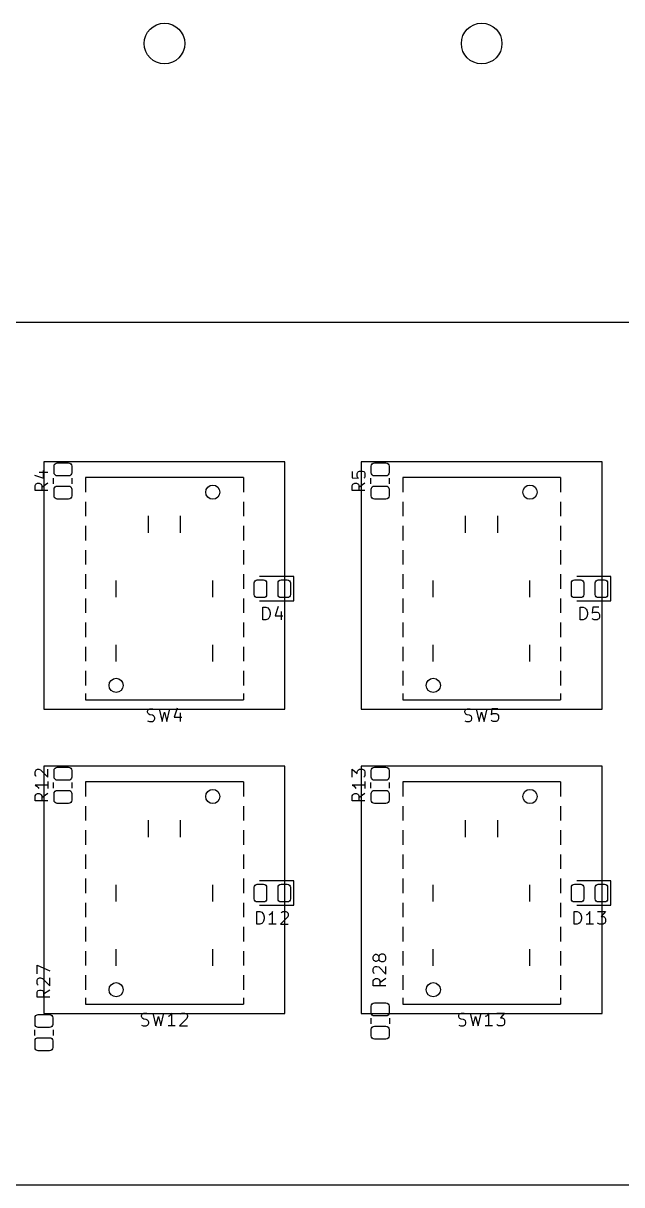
# Model space of a CAD drawing. Header units: millimetres. Extents: x 0 to 485, y -84 to 360.
# Drawn here: x 92.9 to 140, y 14 to 105.6 of the extents above; entities that cross this region are included whole.
import ezdxf

# ---------------------------------------------------------------- set-up
doc = ezdxf.new("R2010")
doc.units = ezdxf.units.MM
doc.layers.get('0').update_dxf_attribs({"lineweight": 25})
doc.layers.add('Import', color=16, linetype='Continuous', lineweight=25, true_color=0x800000)
doc.layers.add('Mounting Holes', color=9, linetype='Continuous', lineweight=25, true_color=0xc0c0c0)

msp = doc.modelspace()

# ---------------------------------------------------------------- linework, layer by layer
for p, q in [((113.5, 71), (94.5, 71)), ((94.5, 71), (94.5, 51.5)), ((113.5, 51.5), (113.5, 71)), ((138.5, 71), (119.5, 71)), ((119.5, 71), (119.5, 51.5)), ((138.5, 51.5), (138.5, 71)), ((94.5, 51.5), (113.5, 51.5)), ((119.5, 51.5), (138.5, 51.5)), ((113.5, 47), (94.5, 47)), ((94.5, 47), (94.5, 27.5)), ((113.5, 27.5), (113.5, 47)), ((138.5, 47), (119.5, 47)), ((119.5, 47), (119.5, 27.5)), ((138.5, 27.5), (138.5, 47)), ((94.5, 27.5), (113.5, 27.5)), ((119.5, 27.5), (138.5, 27.5))]:
    msp.add_line(p, q)
at = {"layer": 'Import', "flags": 128}
for points in [[(272, 82), (17, 82)], [(95.55, 69.9), (95.4543, 69.919), (95.3732, 69.9732), (95.319, 70.0543), (95.3, 70.15), (95.3, 70.675), (95.319, 70.7707), (95.3732, 70.8518), (95.4543, 70.906), (95.55, 70.925), (96.45, 70.925), (96.5457, 70.906), (96.6268, 70.8518), (96.681, 70.7707), (96.7, 70.675), (96.7, 70.15), (96.681, 70.0543), (96.6268, 69.9732), (96.5457, 69.919), (96.45, 69.9), (95.55, 69.9)], [(120.55, 69.9), (120.4543, 69.919), (120.3732, 69.9732), (120.319, 70.0543), (120.3, 70.15), (120.3, 70.675), (120.319, 70.7707), (120.3732, 70.8518), (120.4543, 70.906), (120.55, 70.925), (121.45, 70.925), (121.5457, 70.906), (121.6268, 70.8518), (121.681, 70.7707), (121.7, 70.675), (121.7, 70.15), (121.681, 70.0543), (121.6268, 69.9732), (121.5457, 69.919), (121.45, 69.9), (120.55, 69.9)], [(93.7572, 69.9524), (94.4715, 69.7143)], [(94.1382, 70.1905), (94.8048, 70.1905)], [(94.4715, 69.7143), (94.4715, 70.3333)], [(95.265, 69.2729), (95.265, 69.7271)], [(96.735, 69.2729), (96.735, 69.7271)], [(97.777, 69.763), (97.777, 68.62)], [(110.223, 69.763), (97.777, 69.763)], [(110.223, 69.763), (110.223, 68.62)], [(118.8048, 70.2381), (118.8048, 69.7619)], [(118.8048, 69.7619), (119.281, 69.7143)], [(119.1858, 70.0952), (119.2334, 70.1905)], [(119.1858, 69.8571), (119.1858, 70.0952)], [(119.2334, 69.7619), (119.1858, 69.8571)], [(119.2334, 70.1905), (119.281, 70.2381)], [(119.281, 69.7143), (119.2334, 69.7619)], [(119.281, 70.2381), (119.3762, 70.2857)], [(119.3762, 70.2857), (119.6143, 70.2857)], [(119.6143, 70.2857), (119.7096, 70.2381)], [(119.7096, 70.2381), (119.7572, 70.1905)], [(119.7572, 69.7619), (119.7096, 69.7143)], [(119.7572, 70.1905), (119.8048, 70.0952)], [(119.8048, 69.8571), (119.7572, 69.7619)], [(119.8048, 70.0952), (119.8048, 69.8571)], [(120.265, 69.2729), (120.265, 69.7271)], [(121.735, 69.2729), (121.735, 69.7271)], [(122.777, 69.763), (122.777, 68.62)], [(135.223, 69.763), (122.777, 69.763)], [(135.223, 69.763), (135.223, 68.62)], [(93.8048, 69.1429), (93.8524, 69.2381)], [(93.8048, 68.7619), (93.8048, 69.1429)], [(94.8048, 68.7619), (93.8048, 68.7619)], [(93.8524, 69.2381), (93.9001, 69.2857)], [(93.9001, 69.2857), (93.9953, 69.3333)], [(93.9953, 69.3333), (94.1382, 69.3333)], [(94.1382, 69.3333), (94.2334, 69.2857)], [(94.2334, 69.2857), (94.281, 69.2381)], [(94.281, 69.2381), (94.3286, 69.1429)], [(94.8048, 69.3333), (94.3286, 69)], [(94.3286, 69.1429), (94.3286, 68.7619)], [(95.55, 68.075), (95.4543, 68.094), (95.3732, 68.1482), (95.319, 68.2293), (95.3, 68.325), (95.3, 68.85), (95.319, 68.9457), (95.3732, 69.0268), (95.4543, 69.081), (95.55, 69.1), (96.45, 69.1), (96.5457, 69.081), (96.6268, 69.0268), (96.681, 68.9457), (96.7, 68.85), (96.7, 68.325), (96.681, 68.2293), (96.6268, 68.1482), (96.5457, 68.094), (96.45, 68.075), (95.55, 68.075)], [(118.8048, 69.1429), (118.8524, 69.2381)], [(118.8048, 68.7619), (118.8048, 69.1429)], [(119.8048, 68.7619), (118.8048, 68.7619)], [(118.8524, 69.2381), (118.9001, 69.2857)], [(118.9001, 69.2857), (118.9953, 69.3333)], [(118.9953, 69.3333), (119.1382, 69.3333)], [(119.1382, 69.3333), (119.2334, 69.2857)], [(119.2334, 69.2857), (119.281, 69.2381)], [(119.281, 69.2381), (119.3286, 69.1429)], [(119.8048, 69.3333), (119.3286, 69)], [(119.3286, 69.1429), (119.3286, 68.7619)], [(120.55, 68.075), (120.4543, 68.094), (120.3732, 68.1482), (120.319, 68.2293), (120.3, 68.325), (120.3, 68.85), (120.319, 68.9457), (120.3732, 69.0268), (120.4543, 69.081), (120.55, 69.1), (121.45, 69.1), (121.5457, 69.081), (121.6268, 69.0268), (121.681, 68.9457), (121.7, 68.85), (121.7, 68.325), (121.681, 68.2293), (121.6268, 68.1482), (121.5457, 68.094), (121.45, 68.075), (120.55, 68.075)], [(97.777, 67.858), (97.777, 66.715)], [(110.223, 67.858), (110.223, 66.715)], [(122.777, 67.858), (122.777, 66.715)], [(135.223, 67.858), (135.223, 66.715)], [(97.777, 65.953), (97.777, 64.81)], [(102.73, 65.4196), (102.73, 66.7404)], [(105.27, 65.4196), (105.27, 66.7404)], [(110.223, 65.953), (110.223, 64.81)], [(122.777, 65.953), (122.777, 64.81)], [(127.73, 65.4196), (127.73, 66.7404)], [(130.27, 65.4196), (130.27, 66.7404)], [(135.223, 65.953), (135.223, 64.81)], [(97.777, 64.048), (97.777, 62.905)], [(110.223, 64.048), (110.223, 62.905)], [(122.777, 64.048), (122.777, 62.905)], [(135.223, 64.048), (135.223, 62.905)], [(97.777, 62.143), (97.777, 61)], [(100.19, 60.3396), (100.19, 61.6604)], [(107.81, 60.3396), (107.81, 61.6604)], [(110.223, 62.143), (110.223, 61)], [(112.05, 60.5438), (112.0314, 60.4505), (111.9786, 60.3714), (111.8995, 60.3186), (111.8062, 60.3), (111.3188, 60.3), (111.2255, 60.3186), (111.1464, 60.3714), (111.0936, 60.4505), (111.075, 60.5438), (111.075, 61.4563), (111.0936, 61.5495), (111.1464, 61.6286), (111.2255, 61.6814), (111.3188, 61.7), (111.8062, 61.7), (111.8995, 61.6814), (111.9786, 61.6286), (112.0314, 61.5495), (112.05, 61.4563), (112.05, 60.5438)], [(114.185, 61.96), (111.5, 61.96)], [(113.925, 60.5438), (113.9064, 60.4505), (113.8536, 60.3714), (113.7745, 60.3186), (113.6812, 60.3), (113.1938, 60.3), (113.1005, 60.3186), (113.0214, 60.3714), (112.9686, 60.4505), (112.95, 60.5438), (112.95, 61.4563), (112.9686, 61.5495), (113.0214, 61.6286), (113.1005, 61.6814), (113.1938, 61.7), (113.6812, 61.7), (113.7745, 61.6814), (113.8536, 61.6286), (113.9064, 61.5495), (113.925, 61.4563), (113.925, 60.5438)], [(114.185, 60.04), (114.185, 61.96)], [(122.777, 62.143), (122.777, 61)], [(125.19, 60.3396), (125.19, 61.6604)], [(132.81, 60.3396), (132.81, 61.6604)], [(135.223, 62.143), (135.223, 61)], [(137.05, 60.5438), (137.0314, 60.4505), (136.9786, 60.3714), (136.8995, 60.3186), (136.8062, 60.3), (136.3188, 60.3), (136.2255, 60.3186), (136.1464, 60.3714), (136.0936, 60.4505), (136.075, 60.5438), (136.075, 61.4563), (136.0936, 61.5495), (136.1464, 61.6286), (136.2255, 61.6814), (136.3188, 61.7), (136.8062, 61.7), (136.8995, 61.6814), (136.9786, 61.6286), (137.0314, 61.5495), (137.05, 61.4563), (137.05, 60.5438)], [(139.185, 61.96), (136.5, 61.96)], [(138.925, 60.5438), (138.9064, 60.4505), (138.8536, 60.3714), (138.7745, 60.3186), (138.6812, 60.3), (138.1938, 60.3), (138.1005, 60.3186), (138.0214, 60.3714), (137.9686, 60.4505), (137.95, 60.5438), (137.95, 61.4563), (137.9686, 61.5495), (138.0214, 61.6286), (138.1005, 61.6814), (138.1938, 61.7), (138.6812, 61.7), (138.7745, 61.6814), (138.8536, 61.6286), (138.9064, 61.5495), (138.925, 61.4563), (138.925, 60.5438)], [(139.185, 60.04), (139.185, 61.96)], [(97.777, 60.238), (97.777, 59.095)], [(110.223, 60.238), (110.223, 59.095)], [(111.5, 60.04), (114.185, 60.04)], [(111.7619, 58.5452), (111.7619, 59.5452)], [(111.7619, 59.5452), (112, 59.5452)], [(112, 59.5452), (112.1429, 59.4976)], [(112.9524, 59.5928), (112.7143, 58.8785)], [(122.777, 60.238), (122.777, 59.095)], [(135.223, 60.238), (135.223, 59.095)], [(136.5, 60.04), (139.185, 60.04)], [(136.7619, 58.5452), (136.7619, 59.5452)], [(136.7619, 59.5452), (137, 59.5452)], [(137, 59.5452), (137.1429, 59.4976)], [(137.7619, 59.5452), (137.7143, 59.069)], [(138.2381, 59.5452), (137.7619, 59.5452)], [(112.1429, 59.4976), (112.2381, 59.4023)], [(112.2381, 58.688), (112.1429, 58.5928)], [(112.2381, 59.4023), (112.2857, 59.3071)], [(112.2857, 58.7833), (112.2381, 58.688)], [(112.2857, 59.3071), (112.3333, 59.1166)], [(112.3333, 58.9738), (112.2857, 58.7833)], [(112.3333, 59.1166), (112.3333, 58.9738)], [(112.7143, 58.8785), (113.3333, 58.8785)], [(113.1905, 59.2118), (113.1905, 58.5452)], [(137.1429, 59.4976), (137.2381, 59.4023)], [(137.2381, 58.688), (137.1429, 58.5928)], [(137.2381, 59.4023), (137.2857, 59.3071)], [(137.2857, 58.7833), (137.2381, 58.688)], [(137.2857, 59.3071), (137.3333, 59.1166)], [(137.3333, 58.9738), (137.2857, 58.7833)], [(137.3333, 59.1166), (137.3333, 58.9738)], [(137.7143, 59.069), (137.7619, 59.1166)], [(137.7619, 58.5928), (137.7143, 58.6404)], [(137.7619, 59.1166), (137.8571, 59.1642)], [(137.8571, 59.1642), (138.0952, 59.1642)], [(138.0952, 59.1642), (138.1905, 59.1166)], [(138.1905, 59.1166), (138.2381, 59.069)], [(138.2381, 58.6404), (138.1905, 58.5928)], [(138.2381, 59.069), (138.2857, 58.9738)], [(138.2857, 58.7357), (138.2381, 58.6404)], [(138.2857, 58.9738), (138.2857, 58.7357)], [(97.777, 58.333), (97.777, 57.19)], [(110.223, 58.333), (110.223, 57.19)], [(112, 58.5452), (111.7619, 58.5452)], [(112.1429, 58.5928), (112, 58.5452)], [(122.777, 58.333), (122.777, 57.19)], [(135.223, 58.333), (135.223, 57.19)], [(137, 58.5452), (136.7619, 58.5452)], [(137.1429, 58.5928), (137, 58.5452)], [(137.8571, 58.5452), (137.7619, 58.5928)], [(138.0952, 58.5452), (137.8571, 58.5452)], [(138.1905, 58.5928), (138.0952, 58.5452)], [(97.777, 56.428), (97.777, 55.285)], [(100.19, 55.2596), (100.19, 56.5804)], [(107.81, 55.2596), (107.81, 56.5804)], [(110.223, 56.428), (110.223, 55.285)], [(122.777, 56.428), (122.777, 55.285)], [(125.19, 55.2596), (125.19, 56.5804)], [(132.81, 55.2596), (132.81, 56.5804)], [(135.223, 56.428), (135.223, 55.285)], [(97.777, 54.523), (97.777, 53.38)], [(110.223, 54.523), (110.223, 53.38)], [(122.777, 54.523), (122.777, 53.38)], [(135.223, 54.523), (135.223, 53.38)], [(97.777, 52.745), (97.777, 52.237)], [(97.777, 52.237), (110.223, 52.237)], [(110.223, 52.745), (110.223, 52.237)], [(122.777, 52.745), (122.777, 52.237)], [(122.777, 52.237), (135.223, 52.237)], [(135.223, 52.745), (135.223, 52.237)], [(102.6667, 51.3547), (102.7143, 51.4499)], [(102.6667, 51.2595), (102.6667, 51.3547)], [(102.7143, 51.4499), (102.7619, 51.4976)], [(102.7619, 51.4976), (102.8571, 51.5452)], [(102.8571, 51.5452), (103.0952, 51.5452)], [(103.0952, 51.5452), (103.2381, 51.4976)], [(103.5714, 51.5452), (103.8095, 50.5452)], [(104.1905, 50.5452), (104.4286, 51.5452)], [(105, 51.5928), (104.7619, 50.8785)], [(127.6667, 51.3547), (127.7143, 51.4499)], [(127.6667, 51.2595), (127.6667, 51.3547)], [(127.7143, 51.4499), (127.7619, 51.4976)], [(127.7619, 51.4976), (127.8571, 51.5452)], [(127.8571, 51.5452), (128.0952, 51.5452)], [(128.0952, 51.5452), (128.2381, 51.4976)], [(128.5714, 51.5452), (128.8095, 50.5452)], [(129.1905, 50.5452), (129.4286, 51.5452)], [(129.8095, 51.5452), (129.7619, 51.069)], [(130.2857, 51.5452), (129.8095, 51.5452)], [(102.7143, 51.1642), (102.6667, 51.2595)], [(102.6667, 50.5928), (102.8095, 50.5452)], [(102.7619, 51.1166), (102.7143, 51.1642)], [(102.8571, 51.069), (102.7619, 51.1166)], [(102.8095, 50.5452), (103.0476, 50.5452)], [(103.0476, 51.0214), (102.8571, 51.069)], [(103.1429, 50.9738), (103.0476, 51.0214)], [(103.0476, 50.5452), (103.1429, 50.5928)], [(103.1905, 50.9261), (103.1429, 50.9738)], [(103.1429, 50.5928), (103.1905, 50.6404)], [(103.2381, 50.8309), (103.1905, 50.9261)], [(103.1905, 50.6404), (103.2381, 50.7357)], [(103.2381, 50.7357), (103.2381, 50.8309)], [(103.8095, 50.5452), (104, 51.2595)], [(104, 51.2595), (104.1905, 50.5452)], [(104.7619, 50.8785), (105.381, 50.8785)], [(105.2381, 51.2118), (105.2381, 50.5452)], [(127.7143, 51.1642), (127.6667, 51.2595)], [(127.6667, 50.5928), (127.8095, 50.5452)], [(127.7619, 51.1166), (127.7143, 51.1642)], [(127.8571, 51.069), (127.7619, 51.1166)], [(127.8095, 50.5452), (128.0476, 50.5452)], [(128.0476, 51.0214), (127.8571, 51.069)], [(128.1429, 50.9738), (128.0476, 51.0214)], [(128.0476, 50.5452), (128.1429, 50.5928)], [(128.1905, 50.9261), (128.1429, 50.9738)], [(128.1429, 50.5928), (128.1905, 50.6404)], [(128.2381, 50.8309), (128.1905, 50.9261)], [(128.1905, 50.6404), (128.2381, 50.7357)], [(128.2381, 50.7357), (128.2381, 50.8309)], [(128.8095, 50.5452), (129, 51.2595)], [(129, 51.2595), (129.1905, 50.5452)], [(129.7619, 51.069), (129.8095, 51.1166)], [(129.8095, 50.5928), (129.7619, 50.6404)], [(129.8095, 51.1166), (129.9048, 51.1642)], [(129.9048, 50.5452), (129.8095, 50.5928)], [(129.9048, 51.1642), (130.1429, 51.1642)], [(130.1429, 50.5452), (129.9048, 50.5452)], [(130.1429, 51.1642), (130.2381, 51.1166)], [(130.2381, 50.5928), (130.1429, 50.5452)], [(130.2381, 51.1166), (130.2857, 51.069)], [(130.2857, 50.6404), (130.2381, 50.5928)], [(130.2857, 51.069), (130.3333, 50.9738)], [(130.3333, 50.7357), (130.2857, 50.6404)], [(130.3333, 50.9738), (130.3333, 50.7357)], [(93.9001, 46.7143), (93.9953, 46.7619)], [(93.9953, 46.7619), (94.0905, 46.7619)], [(94.0905, 46.7619), (94.2334, 46.7143)], [(94.8048, 46.1429), (94.8048, 46.7619)], [(95.55, 45.9), (95.4543, 45.919), (95.3732, 45.9732), (95.319, 46.0543), (95.3, 46.15), (95.3, 46.675), (95.319, 46.7707), (95.3732, 46.8518), (95.4543, 46.906), (95.55, 46.925), (96.45, 46.925), (96.5457, 46.906), (96.6268, 46.8518), (96.681, 46.7707), (96.7, 46.675), (96.7, 46.15), (96.681, 46.0543), (96.6268, 45.9732), (96.5457, 45.919), (96.45, 45.9), (95.55, 45.9)], [(118.8048, 46.1429), (118.8048, 46.7619)], [(118.8048, 46.7619), (119.1858, 46.4286)], [(119.281, 46.7143), (119.3762, 46.7619)], [(119.3762, 46.7619), (119.6143, 46.7619)], [(119.6143, 46.7619), (119.7096, 46.7143)], [(120.55, 45.9), (120.4543, 45.919), (120.3732, 45.9732), (120.319, 46.0543), (120.3, 46.15), (120.3, 46.675), (120.319, 46.7707), (120.3732, 46.8518), (120.4543, 46.906), (120.55, 46.925), (121.45, 46.925), (121.5457, 46.906), (121.6268, 46.8518), (121.681, 46.7707), (121.7, 46.675), (121.7, 46.15), (121.681, 46.0543), (121.6268, 45.9732), (121.5457, 45.919), (121.45, 45.9), (120.55, 45.9)], [(93.8048, 46.5714), (93.8524, 46.6667)], [(93.8048, 46.3333), (93.8048, 46.5714)], [(93.8524, 46.2381), (93.8048, 46.3333)], [(93.8524, 46.6667), (93.9001, 46.7143)], [(93.9001, 46.1905), (93.8524, 46.2381)], [(94.2334, 46.7143), (94.8048, 46.1429)], [(94.8048, 45.8095), (94.8048, 45.2381)], [(119.1858, 46.5714), (119.2334, 46.6667)], [(119.1858, 46.4286), (119.1858, 46.5714)], [(119.2334, 46.6667), (119.281, 46.7143)], [(119.7096, 46.7143), (119.7572, 46.6667)], [(119.7572, 46.1905), (119.7096, 46.1429)], [(119.7572, 46.6667), (119.8048, 46.5714)], [(119.8048, 46.2857), (119.7572, 46.1905)], [(119.8048, 46.5714), (119.8048, 46.2857)], [(119.8048, 45.8095), (119.8048, 45.2381)], [(94.8048, 45.5238), (93.8048, 45.5238)], [(93.8048, 45.5238), (93.9477, 45.4286)], [(93.9477, 45.4286), (94.0429, 45.3333)], [(94.0429, 45.3333), (94.0905, 45.2381)], [(95.265, 45.2729), (95.265, 45.7271)], [(95.55, 44.075), (95.4543, 44.094), (95.3732, 44.1482), (95.319, 44.2293), (95.3, 44.325), (95.3, 44.85), (95.319, 44.9457), (95.3732, 45.0268), (95.4543, 45.081), (95.55, 45.1), (96.45, 45.1), (96.5457, 45.081), (96.6268, 45.0268), (96.681, 44.9457), (96.7, 44.85), (96.7, 44.325), (96.681, 44.2293), (96.6268, 44.1482), (96.5457, 44.094), (96.45, 44.075), (95.55, 44.075)], [(96.735, 45.2729), (96.735, 45.7271)], [(97.777, 45.763), (97.777, 44.62)], [(110.223, 45.763), (97.777, 45.763)], [(110.223, 45.763), (110.223, 44.62)], [(119.8048, 45.5238), (118.8048, 45.5238)], [(118.8048, 45.5238), (118.9477, 45.4286)], [(118.9477, 45.4286), (119.0429, 45.3333)], [(119.0429, 45.3333), (119.0905, 45.2381)], [(120.265, 45.2729), (120.265, 45.7271)], [(120.55, 44.075), (120.4543, 44.094), (120.3732, 44.1482), (120.319, 44.2293), (120.3, 44.325), (120.3, 44.85), (120.319, 44.9457), (120.3732, 45.0268), (120.4543, 45.081), (120.55, 45.1), (121.45, 45.1), (121.5457, 45.081), (121.6268, 45.0268), (121.681, 44.9457), (121.7, 44.85), (121.7, 44.325), (121.681, 44.2293), (121.6268, 44.1482), (121.5457, 44.094), (121.45, 44.075), (120.55, 44.075)], [(121.735, 45.2729), (121.735, 45.7271)], [(122.777, 45.763), (122.777, 44.62)], [(135.223, 45.763), (122.777, 45.763)], [(135.223, 45.763), (135.223, 44.62)], [(93.8048, 44.6667), (93.8524, 44.7619)], [(93.8048, 44.2857), (93.8048, 44.6667)], [(94.8048, 44.2857), (93.8048, 44.2857)], [(93.8524, 44.7619), (93.9001, 44.8095)], [(93.9001, 44.8095), (93.9953, 44.8571)], [(93.9953, 44.8571), (94.1382, 44.8571)], [(94.1382, 44.8571), (94.2334, 44.8095)], [(94.2334, 44.8095), (94.281, 44.7619)], [(94.281, 44.7619), (94.3286, 44.6667)], [(94.8048, 44.8571), (94.3286, 44.5238)], [(94.3286, 44.6667), (94.3286, 44.2857)], [(118.8048, 44.6667), (118.8524, 44.7619)], [(118.8048, 44.2857), (118.8048, 44.6667)], [(119.8048, 44.2857), (118.8048, 44.2857)], [(118.8524, 44.7619), (118.9001, 44.8095)], [(118.9001, 44.8095), (118.9953, 44.8571)], [(118.9953, 44.8571), (119.1382, 44.8571)], [(119.1382, 44.8571), (119.2334, 44.8095)], [(119.2334, 44.8095), (119.281, 44.7619)], [(119.281, 44.7619), (119.3286, 44.6667)], [(119.8048, 44.8571), (119.3286, 44.5238)], [(119.3286, 44.6667), (119.3286, 44.2857)], [(97.777, 43.858), (97.777, 42.715)], [(110.223, 43.858), (110.223, 42.715)], [(122.777, 43.858), (122.777, 42.715)], [(135.223, 43.858), (135.223, 42.715)], [(102.73, 41.4196), (102.73, 42.7404)], [(105.27, 41.4196), (105.27, 42.7404)], [(127.73, 41.4196), (127.73, 42.7404)], [(130.27, 41.4196), (130.27, 42.7404)], [(97.777, 41.953), (97.777, 40.81)], [(110.223, 41.953), (110.223, 40.81)], [(122.777, 41.953), (122.777, 40.81)], [(135.223, 41.953), (135.223, 40.81)], [(97.777, 40.048), (97.777, 38.905)], [(110.223, 40.048), (110.223, 38.905)], [(122.777, 40.048), (122.777, 38.905)], [(135.223, 40.048), (135.223, 38.905)], [(97.777, 38.143), (97.777, 37)], [(100.19, 36.3396), (100.19, 37.6604)], [(107.81, 36.3396), (107.81, 37.6604)], [(110.223, 38.143), (110.223, 37)], [(112.05, 36.5438), (112.0314, 36.4505), (111.9786, 36.3714), (111.8995, 36.3186), (111.8062, 36.3), (111.3188, 36.3), (111.2255, 36.3186), (111.1464, 36.3714), (111.0936, 36.4505), (111.075, 36.5438), (111.075, 37.4562), (111.0936, 37.5495), (111.1464, 37.6286), (111.2255, 37.6814), (111.3188, 37.7), (111.8062, 37.7), (111.8995, 37.6814), (111.9786, 37.6286), (112.0314, 37.5495), (112.05, 37.4562), (112.05, 36.5438)], [(114.185, 37.96), (111.5, 37.96)], [(113.925, 36.5438), (113.9064, 36.4505), (113.8536, 36.3714), (113.7745, 36.3186), (113.6812, 36.3), (113.1938, 36.3), (113.1005, 36.3186), (113.0214, 36.3714), (112.9686, 36.4505), (112.95, 36.5438), (112.95, 37.4562), (112.9686, 37.5495), (113.0214, 37.6286), (113.1005, 37.6814), (113.1938, 37.7), (113.6812, 37.7), (113.7745, 37.6814), (113.8536, 37.6286), (113.9064, 37.5495), (113.925, 37.4562), (113.925, 36.5438)], [(114.185, 36.04), (114.185, 37.96)], [(122.777, 38.143), (122.777, 37)], [(125.19, 36.3396), (125.19, 37.6604)], [(132.81, 36.3396), (132.81, 37.6604)], [(135.223, 38.143), (135.223, 37)], [(137.05, 36.5438), (137.0314, 36.4505), (136.9786, 36.3714), (136.8995, 36.3186), (136.8062, 36.3), (136.3188, 36.3), (136.2255, 36.3186), (136.1464, 36.3714), (136.0936, 36.4505), (136.075, 36.5438), (136.075, 37.4562), (136.0936, 37.5495), (136.1464, 37.6286), (136.2255, 37.6814), (136.3188, 37.7), (136.8062, 37.7), (136.8995, 37.6814), (136.9786, 37.6286), (137.0314, 37.5495), (137.05, 37.4562), (137.05, 36.5438)], [(139.185, 37.96), (136.5, 37.96)], [(138.925, 36.5438), (138.9064, 36.4505), (138.8536, 36.3714), (138.7745, 36.3186), (138.6812, 36.3), (138.1938, 36.3), (138.1005, 36.3186), (138.0214, 36.3714), (137.9686, 36.4505), (137.95, 36.5438), (137.95, 37.4562), (137.9686, 37.5495), (138.0214, 37.6286), (138.1005, 37.6814), (138.1938, 37.7), (138.6812, 37.7), (138.7745, 37.6814), (138.8536, 37.6286), (138.9064, 37.5495), (138.925, 37.4562), (138.925, 36.5438)], [(139.185, 36.04), (139.185, 37.96)], [(97.777, 36.238), (97.777, 35.095)], [(110.223, 36.238), (110.223, 35.095)], [(111.5, 36.04), (114.185, 36.04)], [(122.777, 36.238), (122.777, 35.095)], [(135.223, 36.238), (135.223, 35.095)], [(136.5, 36.04), (139.185, 36.04)], [(111.2857, 34.5452), (111.2857, 35.5452)], [(111.2857, 35.5452), (111.5238, 35.5452)], [(111.5238, 35.5452), (111.6667, 35.4976)], [(111.6667, 35.4976), (111.7619, 35.4023)], [(111.7619, 35.4023), (111.8095, 35.3071)], [(111.8095, 35.3071), (111.8571, 35.1166)], [(111.8571, 34.9738), (111.8095, 34.7833)], [(111.8571, 35.1166), (111.8571, 34.9738)], [(112.3333, 35.3071), (112.2381, 35.2595)], [(112.4286, 35.4023), (112.3333, 35.3071)], [(112.5238, 35.5452), (112.4286, 35.4023)], [(112.5238, 34.5452), (112.5238, 35.5452)], [(113.7143, 35.1166), (113.1429, 34.5452)], [(113.1905, 35.4499), (113.2381, 35.4976)], [(113.2381, 35.4976), (113.3333, 35.5452)], [(113.3333, 35.5452), (113.5714, 35.5452)], [(113.5714, 35.5452), (113.6667, 35.4976)], [(113.6667, 35.4976), (113.7143, 35.4499)], [(113.7143, 35.4499), (113.7619, 35.3547)], [(113.7619, 35.2595), (113.7143, 35.1166)], [(113.7619, 35.3547), (113.7619, 35.2595)], [(136.2857, 34.5452), (136.2857, 35.5452)], [(136.2857, 35.5452), (136.5238, 35.5452)], [(136.5238, 35.5452), (136.6667, 35.4976)], [(136.6667, 35.4976), (136.7619, 35.4023)], [(136.7619, 35.4023), (136.8095, 35.3071)], [(136.8095, 35.3071), (136.8571, 35.1166)], [(136.8571, 34.9738), (136.8095, 34.7833)], [(136.8571, 35.1166), (136.8571, 34.9738)], [(137.3333, 35.3071), (137.2381, 35.2595)], [(137.4286, 35.4023), (137.3333, 35.3071)], [(137.5238, 35.5452), (137.4286, 35.4023)], [(137.5238, 34.5452), (137.5238, 35.5452)], [(138.1429, 35.5452), (138.7619, 35.5452)], [(138.7619, 35.5452), (138.4286, 35.1642)], [(138.4286, 35.1642), (138.5714, 35.1642)], [(138.5714, 35.1642), (138.6667, 35.1166)], [(138.6667, 35.1166), (138.7143, 35.069)], [(138.7143, 35.069), (138.7619, 34.9738)], [(138.7619, 34.9738), (138.7619, 34.7357)], [(97.777, 34.333), (97.777, 33.19)], [(110.223, 34.333), (110.223, 33.19)], [(111.5238, 34.5452), (111.2857, 34.5452)], [(111.6667, 34.5928), (111.5238, 34.5452)], [(111.7619, 34.688), (111.6667, 34.5928)], [(111.8095, 34.7833), (111.7619, 34.688)], [(112.8095, 34.5452), (112.2381, 34.5452)], [(113.1429, 34.5452), (113.7619, 34.5452)], [(122.777, 34.333), (122.777, 33.19)], [(135.223, 34.333), (135.223, 33.19)], [(136.5238, 34.5452), (136.2857, 34.5452)], [(136.6667, 34.5928), (136.5238, 34.5452)], [(136.7619, 34.688), (136.6667, 34.5928)], [(136.8095, 34.7833), (136.7619, 34.688)], [(137.8095, 34.5452), (137.2381, 34.5452)], [(138.1905, 34.5928), (138.1429, 34.6404)], [(138.2857, 34.5452), (138.1905, 34.5928)], [(138.5714, 34.5452), (138.2857, 34.5452)], [(138.6667, 34.5928), (138.5714, 34.5452)], [(138.7143, 34.6404), (138.6667, 34.5928)], [(138.7619, 34.7357), (138.7143, 34.6404)], [(97.777, 32.428), (97.777, 31.285)], [(100.19, 31.2596), (100.19, 32.5804)], [(107.81, 31.2596), (107.81, 32.5804)], [(110.223, 32.428), (110.223, 31.285)], [(120.4548, 31.9839), (120.5024, 32.0792)], [(120.5024, 32.0792), (120.5501, 32.1268)], [(120.5501, 32.1268), (120.6453, 32.1744)], [(120.6453, 32.1744), (120.6929, 32.1744)], [(120.6929, 32.1744), (120.7882, 32.1268)], [(120.7882, 32.1268), (120.8358, 32.0792)], [(120.8358, 32.0792), (120.8834, 31.9839)], [(120.931, 32.0792), (120.8834, 31.9839)], [(120.9786, 32.1268), (120.931, 32.0792)], [(121.0739, 32.1744), (120.9786, 32.1268)], [(121.2643, 32.1744), (121.0739, 32.1744)], [(121.3596, 32.1268), (121.2643, 32.1744)], [(121.4072, 32.0792), (121.3596, 32.1268)], [(121.4548, 31.9839), (121.4072, 32.0792)], [(122.777, 32.428), (122.777, 31.285)], [(125.19, 31.2596), (125.19, 32.5804)], [(132.81, 31.2596), (132.81, 32.5804)], [(135.223, 32.428), (135.223, 31.285)], [(93.9548, 30.6429), (93.9548, 31.3095)], [(93.9548, 31.3095), (94.9548, 30.881)], [(120.4548, 31.7935), (120.4548, 31.9839)], [(120.5024, 31.6982), (120.4548, 31.7935)], [(120.5501, 31.6506), (120.5024, 31.6982)], [(120.5024, 31.1268), (120.5501, 31.1744)], [(120.6453, 31.603), (120.5501, 31.6506)], [(120.5501, 31.1744), (120.6453, 31.222)], [(120.6929, 31.603), (120.6453, 31.603)], [(120.6453, 31.222), (120.7405, 31.222)], [(120.7882, 31.6506), (120.6929, 31.603)], [(120.7405, 31.222), (120.8834, 31.1744)], [(120.8358, 31.6982), (120.7882, 31.6506)], [(120.8834, 31.7935), (120.8358, 31.6982)], [(120.8834, 31.9839), (120.8834, 31.7935)], [(120.8834, 31.7935), (120.931, 31.6982)], [(120.8834, 31.1744), (121.4548, 30.603)], [(120.931, 31.6982), (120.9786, 31.6506)], [(120.9786, 31.6506), (121.0739, 31.603)], [(121.0739, 31.603), (121.2643, 31.603)], [(121.2643, 31.603), (121.3596, 31.6506)], [(121.3596, 31.6506), (121.4072, 31.6982)], [(121.4072, 31.6982), (121.4548, 31.7935)], [(121.4548, 31.7935), (121.4548, 31.9839)], [(121.4548, 30.603), (121.4548, 31.222)], [(94.0024, 30.2143), (94.0501, 30.2619)], [(94.0501, 30.2619), (94.1453, 30.3095)], [(94.1453, 30.3095), (94.2405, 30.3095)], [(94.2405, 30.3095), (94.3834, 30.2619)], [(94.3834, 30.2619), (94.9548, 29.6905)], [(94.9548, 29.6905), (94.9548, 30.3095)], [(97.777, 30.523), (97.777, 29.38)], [(110.223, 30.523), (110.223, 29.38)], [(120.4548, 31.0315), (120.5024, 31.1268)], [(120.4548, 30.7935), (120.4548, 31.0315)], [(120.5024, 30.6982), (120.4548, 30.7935)], [(120.5501, 30.6506), (120.5024, 30.6982)], [(120.5501, 30.222), (120.6453, 30.2696)], [(120.6453, 30.2696), (120.7882, 30.2696)], [(120.7882, 30.2696), (120.8834, 30.222)], [(121.4548, 30.2696), (120.9786, 29.9363)], [(122.777, 30.523), (122.777, 29.38)], [(135.223, 30.523), (135.223, 29.38)], [(93.9548, 30.119), (94.0024, 30.2143)], [(93.9548, 29.881), (93.9548, 30.119)], [(94.0024, 29.7857), (93.9548, 29.881)], [(94.0501, 29.7381), (94.0024, 29.7857)], [(94.0501, 29.3095), (94.1453, 29.3571)], [(94.1453, 29.3571), (94.2882, 29.3571)], [(94.2882, 29.3571), (94.3834, 29.3095)], [(94.9548, 29.3571), (94.4786, 29.0238)], [(120.4548, 30.0792), (120.5024, 30.1744)], [(120.4548, 29.6982), (120.4548, 30.0792)], [(121.4548, 29.6982), (120.4548, 29.6982)], [(120.5024, 30.1744), (120.5501, 30.222)], [(120.8834, 30.222), (120.931, 30.1744)], [(120.931, 30.1744), (120.9786, 30.0792)], [(120.9786, 30.0792), (120.9786, 29.6982)], [(93.9548, 29.1667), (94.0024, 29.2619)], [(93.9548, 28.7857), (93.9548, 29.1667)], [(94.9548, 28.7857), (93.9548, 28.7857)], [(94.0024, 29.2619), (94.0501, 29.3095)], [(94.3834, 29.3095), (94.431, 29.2619)], [(94.431, 29.2619), (94.4786, 29.1667)], [(94.4786, 29.1667), (94.4786, 28.7857)], [(97.777, 28.745), (97.777, 28.237)], [(110.223, 28.745), (110.223, 28.237)], [(122.777, 28.745), (122.777, 28.237)], [(135.223, 28.745), (135.223, 28.237)], [(97.777, 28.237), (110.223, 28.237)], [(102.2381, 27.4499), (102.2857, 27.4976)], [(102.2857, 27.4976), (102.381, 27.5452)], [(102.381, 27.5452), (102.619, 27.5452)], [(102.619, 27.5452), (102.7619, 27.4976)], [(103.0952, 27.5452), (103.3333, 26.5452)], [(103.7143, 26.5452), (103.9524, 27.5452)], [(104.5714, 27.5452), (104.4762, 27.4023)], [(104.5714, 26.5452), (104.5714, 27.5452)], [(105.2381, 27.4499), (105.2857, 27.4976)], [(105.2857, 27.4976), (105.381, 27.5452)], [(105.381, 27.5452), (105.619, 27.5452)], [(105.619, 27.5452), (105.7143, 27.4976)], [(105.7143, 27.4976), (105.7619, 27.4499)], [(121.45, 28.3375), (121.5457, 28.3185), (121.6268, 28.2643), (121.681, 28.1832), (121.7, 28.0875), (121.7, 27.5625), (121.681, 27.4668), (121.6268, 27.3857), (121.5457, 27.3315), (121.45, 27.3125), (120.55, 27.3125), (120.4543, 27.3315), (120.3732, 27.3857), (120.319, 27.4668), (120.3, 27.5625), (120.3, 28.0875), (120.319, 28.1832), (120.3732, 28.2643), (120.4543, 28.3185), (120.55, 28.3375), (121.45, 28.3375)], [(122.777, 28.237), (135.223, 28.237)], [(127.2381, 27.4499), (127.2857, 27.4976)], [(127.2857, 27.4976), (127.381, 27.5452)], [(127.381, 27.5452), (127.619, 27.5452)], [(127.619, 27.5452), (127.7619, 27.4976)], [(128.0952, 27.5452), (128.3333, 26.5452)], [(128.7143, 26.5452), (128.9524, 27.5452)], [(129.5714, 27.5452), (129.4762, 27.4023)], [(129.5714, 26.5452), (129.5714, 27.5452)], [(130.1905, 27.5452), (130.8095, 27.5452)], [(130.8095, 27.5452), (130.4762, 27.1642)], [(94.95, 27.425), (95.0457, 27.406), (95.1268, 27.3518), (95.181, 27.2707), (95.2, 27.175), (95.2, 26.65), (95.181, 26.5543), (95.1268, 26.4732), (95.0457, 26.419), (94.95, 26.4), (94.05, 26.4), (93.9543, 26.419), (93.8732, 26.4732), (93.819, 26.5543), (93.8, 26.65), (93.8, 27.175), (93.819, 27.2707), (93.8732, 27.3518), (93.9543, 27.406), (94.05, 27.425), (94.95, 27.425)], [(102.1905, 27.3547), (102.2381, 27.4499)], [(102.1905, 27.2595), (102.1905, 27.3547)], [(102.2381, 27.1642), (102.1905, 27.2595)], [(102.1905, 26.5928), (102.3333, 26.5452)], [(102.2857, 27.1166), (102.2381, 27.1642)], [(102.381, 27.069), (102.2857, 27.1166)], [(102.5714, 27.0214), (102.381, 27.069)], [(102.6667, 26.9738), (102.5714, 27.0214)], [(102.5714, 26.5452), (102.6667, 26.5928)], [(102.7143, 26.9261), (102.6667, 26.9738)], [(102.6667, 26.5928), (102.7143, 26.6404)], [(102.7619, 26.8309), (102.7143, 26.9261)], [(102.7143, 26.6404), (102.7619, 26.7357)], [(102.7619, 26.7357), (102.7619, 26.8309)], [(103.3333, 26.5452), (103.5238, 27.2595)], [(103.5238, 27.2595), (103.7143, 26.5452)], [(104.381, 27.3071), (104.2857, 27.2595)], [(104.4762, 27.4023), (104.381, 27.3071)], [(105.7619, 27.1166), (105.1905, 26.5452)], [(105.7619, 27.4499), (105.8095, 27.3547)], [(105.8095, 27.2595), (105.7619, 27.1166)], [(105.8095, 27.3547), (105.8095, 27.2595)], [(120.265, 27.1396), (120.265, 26.6854)], [(121.735, 27.1396), (121.735, 26.6854)], [(127.1905, 27.3547), (127.2381, 27.4499)], [(127.1905, 27.2595), (127.1905, 27.3547)], [(127.2381, 27.1642), (127.1905, 27.2595)], [(127.1905, 26.5928), (127.3333, 26.5452)], [(127.2857, 27.1166), (127.2381, 27.1642)], [(127.381, 27.069), (127.2857, 27.1166)], [(127.5714, 27.0214), (127.381, 27.069)], [(127.6667, 26.9738), (127.5714, 27.0214)], [(127.5714, 26.5452), (127.6667, 26.5928)], [(127.7143, 26.9261), (127.6667, 26.9738)], [(127.6667, 26.5928), (127.7143, 26.6404)], [(127.7619, 26.8309), (127.7143, 26.9261)], [(127.7143, 26.6404), (127.7619, 26.7357)], [(127.7619, 26.7357), (127.7619, 26.8309)], [(128.3333, 26.5452), (128.5238, 27.2595)], [(128.5238, 27.2595), (128.7143, 26.5452)], [(129.381, 27.3071), (129.2857, 27.2595)], [(129.4762, 27.4023), (129.381, 27.3071)], [(130.2381, 26.5928), (130.1905, 26.6404)], [(130.3333, 26.5452), (130.2381, 26.5928)], [(130.4762, 27.1642), (130.619, 27.1642)], [(130.619, 27.1642), (130.7143, 27.1166)], [(130.7143, 26.5928), (130.619, 26.5452)], [(130.7143, 27.1166), (130.7619, 27.069)], [(130.7619, 26.6404), (130.7143, 26.5928)], [(130.7619, 27.069), (130.8095, 26.9738)], [(130.8095, 26.7357), (130.7619, 26.6404)], [(130.8095, 26.9738), (130.8095, 26.7357)], [(93.765, 26.2271), (93.765, 25.7729)], [(95.235, 26.2271), (95.235, 25.7729)], [(102.3333, 26.5452), (102.5714, 26.5452)], [(104.8571, 26.5452), (104.2857, 26.5452)], [(105.1905, 26.5452), (105.8095, 26.5452)], [(121.45, 26.5125), (121.5457, 26.4935), (121.6268, 26.4393), (121.681, 26.3582), (121.7, 26.2625), (121.7, 25.7375), (121.681, 25.6418), (121.6268, 25.5607), (121.5457, 25.5065), (121.45, 25.4875), (120.55, 25.4875), (120.4543, 25.5065), (120.3732, 25.5607), (120.319, 25.6418), (120.3, 25.7375), (120.3, 26.2625), (120.319, 26.3582), (120.3732, 26.4393), (120.4543, 26.4935), (120.55, 26.5125), (121.45, 26.5125)], [(127.3333, 26.5452), (127.5714, 26.5452)], [(129.8571, 26.5452), (129.2857, 26.5452)], [(130.619, 26.5452), (130.3333, 26.5452)], [(94.95, 25.6), (95.0457, 25.581), (95.1268, 25.5268), (95.181, 25.4457), (95.2, 25.35), (95.2, 24.825), (95.181, 24.7293), (95.1268, 24.6482), (95.0457, 24.594), (94.95, 24.575), (94.05, 24.575), (93.9543, 24.594), (93.8732, 24.6482), (93.819, 24.7293), (93.8, 24.825), (93.8, 25.35), (93.819, 25.4457), (93.8732, 25.5268), (93.9543, 25.581), (94.05, 25.6), (94.95, 25.6)], [(17, 14), (272, 14)]]:
    msp.add_lwpolyline(points, dxfattribs=at)
at = {"layer": 'Import'}
for centre in [(107.81, 68.62), (132.81, 68.62), (100.19, 53.38), (125.19, 53.38), (107.81, 44.62), (132.81, 44.62), (100.19, 29.38), (125.19, 29.38)]:
    msp.add_circle(centre, 0.5588, dxfattribs=at)
at = {"layer": 'Mounting Holes'}
for centre in [(104, 104), (129, 104)]:
    msp.add_circle(centre, 1.6, dxfattribs=at)

doc.saveas('drawing.dxf')
